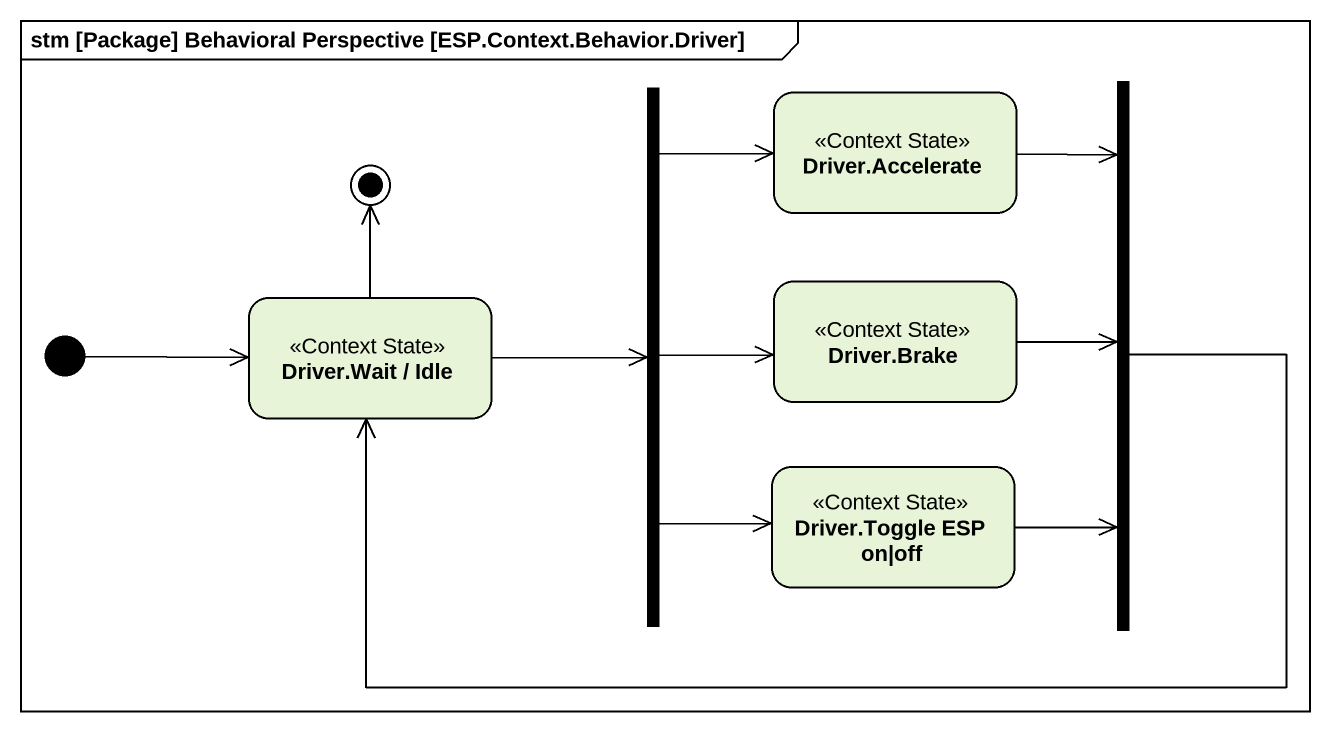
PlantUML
@startuml
mainframe stm [Package] Behavioral Perspective [ESP.Context.Behavior.Driver]
hide empty description
state fork1 <<join>>
state fork2 <<fork>>
state "Driver.Accelerate" as Driver_Accelerate <<Context State>>
state "Driver.Wait / Idle" as Driver_Wait_Idle <<Context State>>
state "Driver.Brake" as Driver_Brake <<Context State>>
state "Driver.Toggle ESP on|off" as Driver_Toggle_ESP_on_off <<Context State>>
[*] -right-> Driver_Wait_Idle
fork1 -left-> Driver_Wait_Idle
fork2 -up-> Driver_Accelerate
fork2 -right-> Driver_Brake
fork2 --> Driver_Toggle_ESP_on_off
Driver_Accelerate --> fork1
Driver_Wait_Idle -right-> fork2
Driver_Brake -right-> fork1
Driver_Toggle_ESP_on_off -up-> fork1
Driver_Wait_Idle -up-> [*]
@enduml
